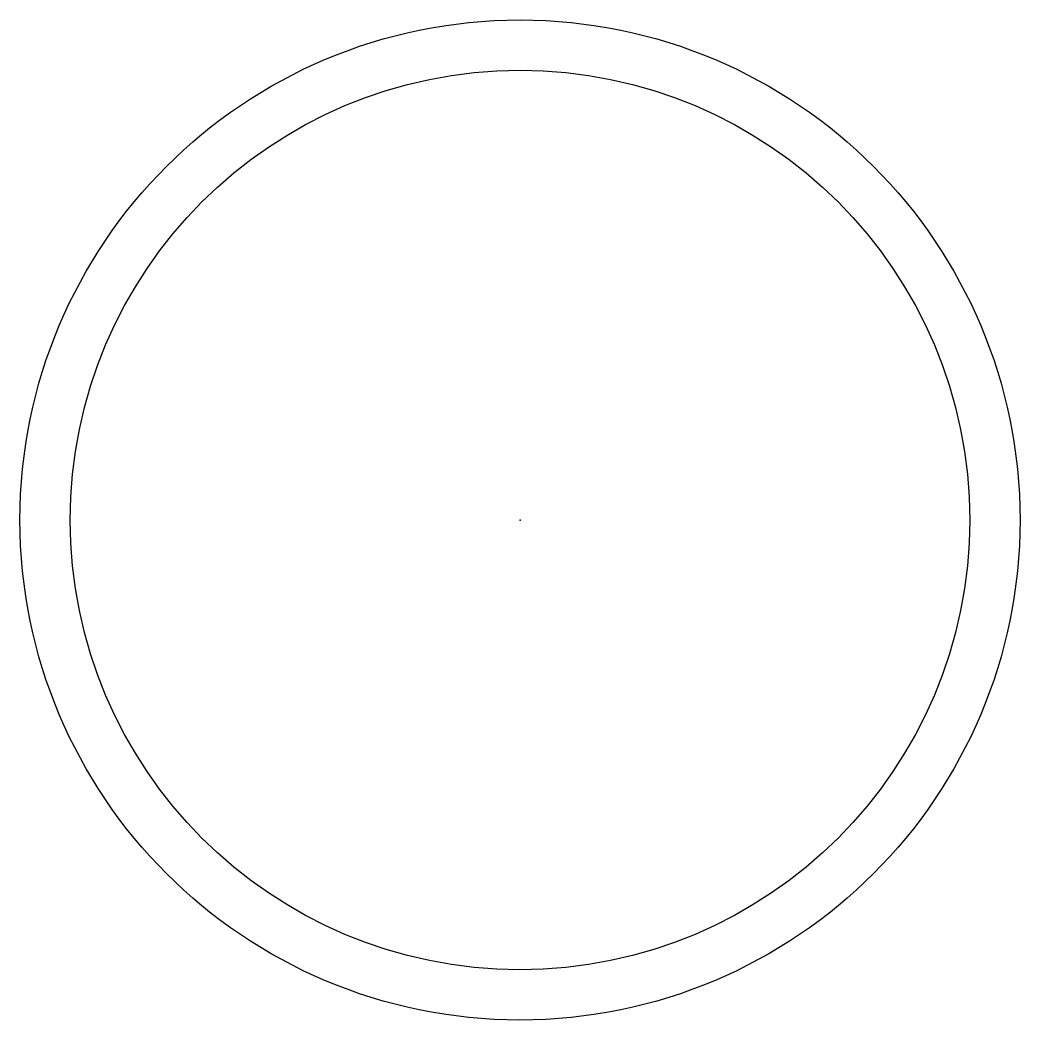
# Model space of a CAD drawing. Header units: centimetres. Extents: x -0.99 to 0.99, y -0.99 to 0.99.
import ezdxf

# ---------------------------------------------------------------- set-up
doc = ezdxf.new("R2010")
doc.units = ezdxf.units.CM
doc.header["$MEASUREMENT"] = 0
doc.layers.add('CR2025_3v_battery v1_Sketch1', color=7, linetype='Continuous')
doc.layers.add('CR2025_3v_battery v1_Sketch2', color=7, linetype='Continuous')

msp = doc.modelspace()

# ---------------------------------------------------------------- linework, layer by layer
at = {"layer": 'CR2025_3v_battery v1_Sketch1'}
msp.add_circle((0, 0), 0.995, dxfattribs=at)
msp.add_point((0, 0), dxfattribs=at)
at = {"layer": 'CR2025_3v_battery v1_Sketch2'}
msp.add_circle((0, 0, 0.23), 0.895, dxfattribs=at)
msp.add_point((0, 0, 0.23), dxfattribs=at)

doc.saveas('drawing.dxf')
